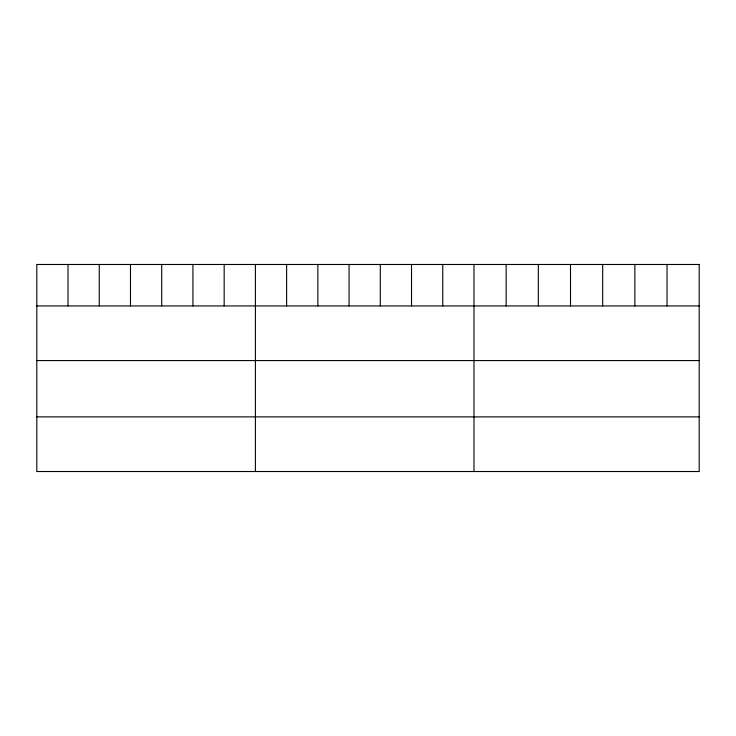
<?xml version="1.0" encoding="UTF-8"?>
<svg xmlns="http://www.w3.org/2000/svg" width="736" height="736" viewBox="0 0 736 736"><rect width="100%" height="100%" fill="white"/><g stroke="black" fill="none" stroke-linecap="round" stroke-linejoin="round"><path stroke-width="1.1" d="M36.8 305.937L699.2 305.937M36.8 360.576L699.2 360.576M36.8 416.88L699.2 416.88M667.028 264.472L667.028 305.937M634.855 264.472L634.855 305.937M602.683 264.472L602.683 305.937M570.501 264.472L570.501 305.937M538.329 264.472L538.329 305.937M506.156 264.472L506.156 305.937M473.984 264.472L473.984 471.528M442.759 264.472L442.759 305.937M411.525 264.472L411.525 305.937M380.3 264.472L380.3 305.937M349.076 264.472L349.076 305.937M317.851 264.472L317.851 305.937M286.617 264.472L286.617 305.937M255.392 264.472L255.392 471.528M224.167 264.472L224.167 305.937M192.933 264.472L192.933 305.937M161.708 264.472L161.708 305.937M130.484 264.472L130.484 305.937M99.259 264.472L99.259 305.937M68.025 264.472L68.025 305.937M699.2 264.472L36.8 264.472L36.8 471.528L699.2 471.528L699.2 264.472"/></g></svg>
